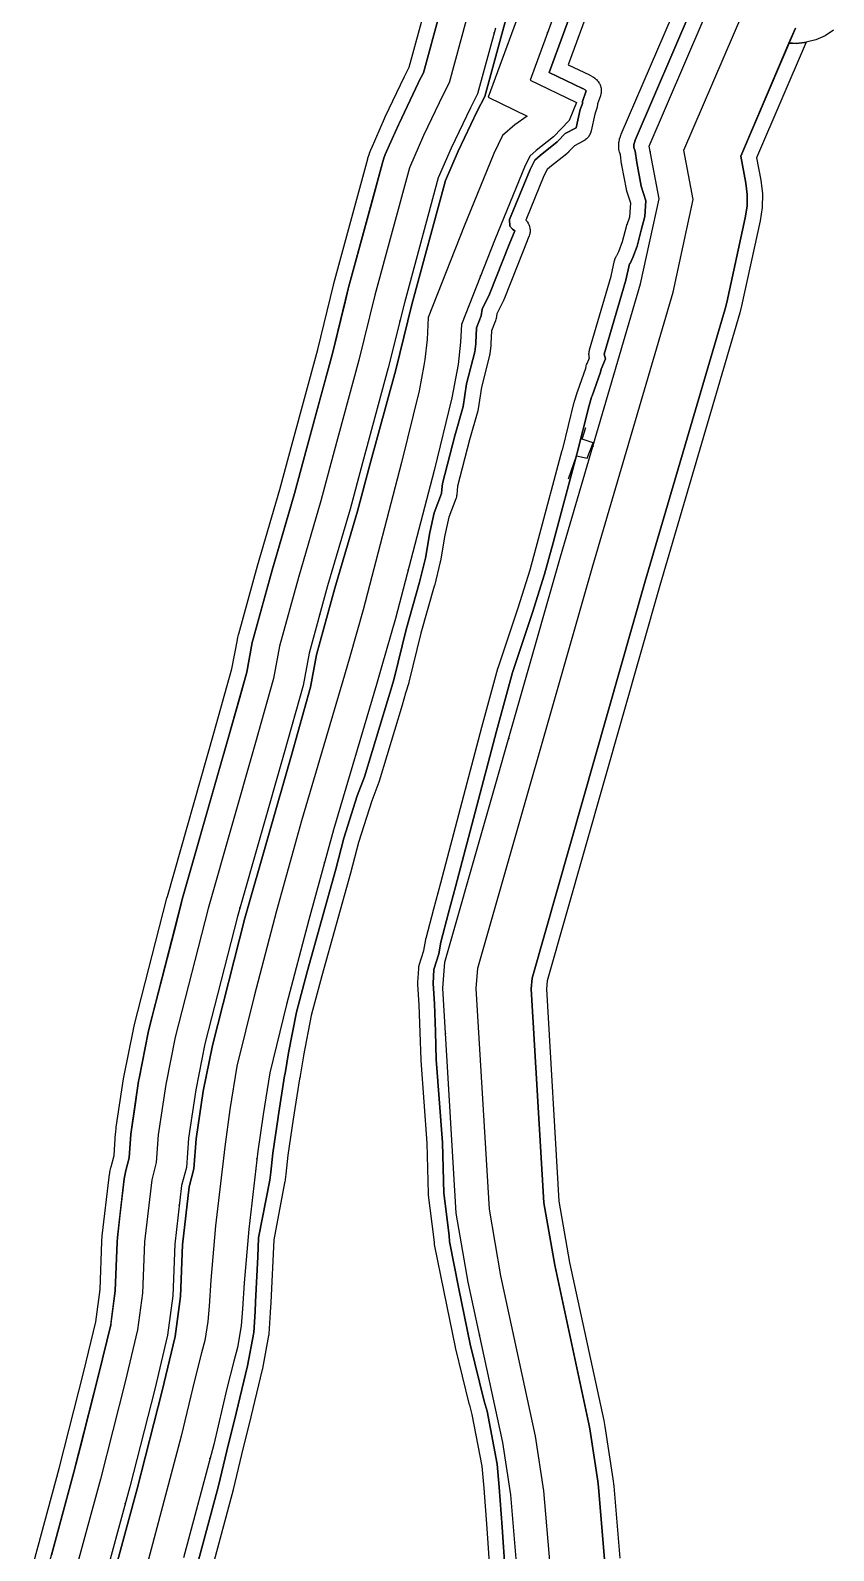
# Model space of a CAD drawing. Header units: inches. Extents: x 87989 to 118156, y 435697 to 451526.
# Drawn here: x 97999.3 to 98263.5, y 449081.8 to 449581.6 of the extents above; entities that cross this region are included whole.
import ezdxf

# ---------------------------------------------------------------- set-up
doc = ezdxf.new("R2010")
doc.units = ezdxf.units.IN
doc.header["$MEASUREMENT"] = 0
for name, color, linetype, true_color in [('As_waterkering_BWK', 7, 'Continuous', 0x7b8981), ('Beschermingszone_BWK', 7, 'Continuous', 0xcf890d), ('Grens_bebouwingsvrije_zone_BWK', 7, 'Continuous', 0x6789ae), ('Kernzone_BWK', 7, 'Continuous', 0xcb89af), ('Kunstwerken_BWK', 7, 'Continuous', 0xc78952), ('Referentiepunten_BWK', 7, 'Continuous', 0x178980)]:
    doc.layers.add(name, color=color, linetype=linetype, true_color=true_color)

msp = doc.modelspace()

# ---------------------------------------------------------------- linework, layer by layer
at = {"layer": 'As_waterkering_BWK'}
for points in [[(98179.8538, 449609.2655), (98163.7142, 449565.2123), (98178.7254, 449558.033)], [(98202.8443, 449543.5177), (98226.6568, 449598.948)], [(98152.3206, 449582.3836), (98146.4199, 449560.7478), (98144.0387, 449556.1176), (98137.77, 449542.893), (98133.4553, 449533.0988), (98122.3428, 449492.0883), (98117.0511, 449470.657), (98108.5844, 449439.4361), (98104.4834, 449424.2225), (98097.075, 449398.9547), (98090.9896, 449376.862), (98089.0052, 449366.2786), (98082.7875, 449344.0536), (98067.4416, 449290.3431), (98056.726, 449248.4065), (98053.6833, 449233.3253), (98051.302, 449217.4502), (98050.6406, 449207.7929), (98049.0531, 449201.8398), (98046.8041, 449182.5251), (98046.1426, 449165.5918), (98044.4228, 449152.6272), (98040.1895, 449134.9001), (98031.9874, 449102.7531), (98022.4624, 449067.6958)], [(98159.3202, 449076.5272), (98157.3359, 449100.2074), (98154.69, 449117.4054), (98143.3129, 449170.0576), (98139.3442, 449192.8118), (98134.9785, 449266.763), (98135.64, 449275.2297), (98173.7401, 449408.5799), (98200.0662, 449498.2739), (98206.1516, 449526.1875), (98202.8443, 449543.5177)]]:
    msp.add_lwpolyline(points, dxfattribs=at)
msp.add_polyline3d([(98178.7254, 449558.033, 0), (98178.9277, 449557.9362, 0), (98176.5465, 449551.9831, 0), (98171.3871, 449546.5591, 0), (98165.6986, 449542.0612, 0), (98163.5819, 449540.2091, 0), (98161.8621, 449536.6372, 0), (98152.2048, 449513.0893, 0), (98141.0923, 449484.9111, 0), (98140.8277, 449479.0902, 0), (98139.9816, 449471.7508, 0), (98139.56, 449469.4574, 0), (98137.9133, 449460.7628, 0), (98132.0824, 449436.8808, 0), (98119.3973, 449388.2366, 0), (98114.9441, 449372.6577, 0), (98113.1629, 449366.5145, 0), (98099.0385, 449318.7418, 0), (98090.8974, 449289.2392, 0), (98083.5718, 449261.3944, 0), (98078.0451, 449238.8798, 0), (98075.8402, 449225.1515, 0), (98074.1311, 449213.1068, 0), (98071.161, 449187.4655, 0), (98069.6456, 449169.9056, 0), (98069.1209, 449161.3461, 0), (98068.5956, 449155.7246, 0), (98067.4203, 449148.5596, 0), (98066.2102, 449144.0633, 0), (98063.9478, 449135.1624, 0), (98059.6066, 449116.7447, 0), (98049.661, 449079.4964, 0)], dxfattribs=at)
at = {"layer": 'Beschermingszone_BWK'}
for points in [[(97999.302, 449073.9885), (98008.7794, 449108.8706), (98016.8885, 449140.6535), (98020.7932, 449157.0038), (98022.2045, 449167.6428), (98022.8224, 449183.462), (98022.8336, 449183.6537), (98022.9466, 449185.1095), (98022.9652, 449185.3009), (98025.2142, 449204.6156), (98025.2333, 449204.7611), (98025.3945, 449205.8629), (98025.4178, 449206.0073), (98025.4596, 449206.2181), (98025.8124, 449207.8144), (98025.8634, 449208.0237), (98026.8549, 449211.7416), (98027.3581, 449219.09), (98027.3759, 449219.2905), (98027.5417, 449220.8108), (98027.5675, 449221.0104), (98029.9538, 449236.9175), (98030.0373, 449237.4303), (98030.0535, 449237.5229), (98030.1515, 449238.0415), (98033.2001, 449253.1529), (98033.2268, 449253.2775), (98033.4429, 449254.2236), (98033.473, 449254.348), (98044.1976, 449296.3186), (98044.3556, 449296.9025), (98059.6972, 449350.5988), (98065.6094, 449371.732), (98067.4006, 449381.2849), (98067.4434, 449381.4892), (98067.8002, 449383.0333), (98067.8514, 449383.2357), (98073.9907, 449405.5177), (98081.3782, 449430.7203), (98085.4163, 449445.7003), (98093.817, 449476.6778), (98099.0495, 449497.8686), (98099.1709, 449498.3377), (98110.2906, 449539.3757), (98110.3501, 449539.5782), (98110.8346, 449541.1074), (98110.9026, 449541.3073), (98110.9617, 449541.4615), (98111.4284, 449542.6229), (98111.4921, 449542.7743), (98115.8209, 449552.5999), (98116.0684, 449553.1414), (98122.3695, 449566.4341), (98122.6776, 449567.0578), (98123.9271, 449569.4882), (98129.1706, 449588.7144)], [(98133.9901, 449587.3829), (98128.613, 449567.6671), (98127.1422, 449564.8071), (98126.8699, 449564.2559), (98120.6012, 449551.0313), (98120.3825, 449550.5528), (98118.8123, 449546.9885), (98116.0678, 449540.7586), (98115.6011, 449539.5972), (98115.1166, 449538.068), (98111.9173, 449526.2612), (98104.0041, 449497.0575), (98103.8968, 449496.6429), (98102.8355, 449492.3446), (98098.6574, 449475.4233), (98095.1661, 449462.5494), (98090.243, 449444.3952), (98086.1921, 449429.3676), (98083.9777, 449421.8136), (98078.7999, 449404.1504), (98075.4117, 449391.8526), (98072.6718, 449381.9076), (98072.315, 449380.3635), (98070.4836, 449370.5961), (98068.1657, 449362.3109), (98064.5089, 449349.2397), (98060.8997, 449336.6075), (98049.1726, 449295.5628), (98049.033, 449295.0468), (98047.1022, 449287.4904), (98039.9656, 449259.5606), (98038.3174, 449253.1102), (98038.1013, 449252.1641), (98035.0586, 449237.0829), (98034.972, 449236.6246), (98034.8935, 449236.1438), (98033.3897, 449226.1185), (98032.5122, 449220.2687), (98032.3464, 449218.7484), (98031.8102, 449210.9188), (98030.6946, 449206.7354), (98030.3418, 449205.1391), (98030.1806, 449204.0373), (98028.7835, 449192.0388), (98027.9316, 449184.7226), (98027.8186, 449183.2668), (98027.1916, 449167.2155), (98025.7697, 449156.4971), (98025.7161, 449156.0926), (98021.7421, 449139.4517), (98015.6634, 449115.627), (98013.6142, 449107.5952), (98006.2137, 449080.3575)], [(98150.5234, 449074.4961), (98149.5352, 449089.1289), (98148.5469, 449102.3086), (98147.9102, 449109.5703), (98144.6914, 449126.5625), (98143.8281, 449129.5859), (98143.8164, 449129.625), (98143.791, 449129.7188), (98143.7793, 449129.7617), (98139.1504, 449148.5469), (98139.1387, 449148.5977), (98139.1152, 449148.6953), (98139.1055, 449148.7461), (98135.4004, 449166.9414), (98132.2891, 449182.4297), (98132.2617, 449182.5938), (98132.2188, 449182.9258), (98132.2012, 449183.0898), (98132.0801, 449184.9805), (98130.3145, 449198.6484), (98130.3008, 449198.7773), (98130.2813, 449199.0508), (98130.2754, 449199.168), (98130.0762, 449207.4375), (98129.8809, 449215.7773), (98127.8398, 449242.9102), (98127.8359, 449242.957), (98127.8301, 449243.0703), (98127.8281, 449243.1289), (98127.5645, 449252.1719), (98127.2383, 449261.25), (98127.2363, 449261.2891), (98126.7793, 449267.9375), (98126.7734, 449268.0938), (98126.7715, 449268.4141), (98126.7754, 449268.5664), (98127.041, 449273.1406), (98127.0527, 449273.2773), (98127.0879, 449273.5664), (98127.0918, 449273.6016), (98127.1191, 449273.7617), (98127.1406, 449273.8633), (98127.2129, 449274.1641), (98127.2285, 449274.2227), (98127.2539, 449274.3125), (98128.7461, 449279.1641), (98129.3535, 449282.6875), (98129.3652, 449282.75), (98129.375, 449282.7969), (98129.4238, 449283.0195), (98129.4512, 449283.1289), (98132.0313, 449292.7891), (98134.3457, 449301.3828), (98147.8398, 449352.5195), (98153.0703, 449371.7813), (98153.0898, 449371.8516), (98153.1328, 449371.9922), (98153.1543, 449372.0625), (98159.7539, 449391.7305), (98163.6758, 449404.2109), (98163.6895, 449404.2539), (98166.498, 449414.4453), (98174.2656, 449443.5938), (98174.3145, 449443.7539), (98174.3281, 449443.793), (98174.4297, 449444.0781), (98178.2324, 449459.332), (98178.293, 449459.582), (98178.3105, 449459.6602), (98178.3281, 449459.7188), (98179.1309, 449462.4531), (98179.1563, 449462.5352), (98179.2148, 449462.7109), (98179.2402, 449462.7852), (98179.3672, 449463.125), (98182.002, 449470.5039), (98182.1055, 449471.082), (98182.1152, 449471.1289), (98182.1523, 449471.2891), (98182.2637, 449471.707), (98182.3105, 449471.8594), (98182.3496, 449471.9687), (98182.3945, 449472.082), (98182.416, 449472.1328), (98183.1973, 449473.9922), (98183.1895, 449474.0352), (98183.1816, 449474.0703), (98183.1211, 449474.3984), (98183.1016, 449474.5234), (98183.0859, 449474.6875), (98183.084, 449474.7305), (98183.0684, 449475.0625), (98183.0703, 449475.3477), (98183.0742, 449475.3945), (98183.1016, 449475.7266), (98183.1152, 449475.8398), (98183.1406, 449476.0039), (98183.1523, 449476.0586), (98183.2246, 449476.3828), (98183.25, 449476.4883), (98183.2656, 449476.543), (98190.3711, 449500.75), (98191.4941, 449505.8984), (98191.5215, 449506.0117), (98191.5313, 449506.0469), (98191.6172, 449506.3516), (98191.6563, 449506.4766), (98191.7129, 449506.6289), (98191.7285, 449506.6641), (98191.8555, 449506.957), (98191.9082, 449507.0742), (98191.9844, 449507.2188), (98192.0059, 449507.2539), (98192.1699, 449507.5273), (98192.2344, 449507.6289), (98192.3301, 449507.7617), (98192.3594, 449507.8008), (98192.8398, 449508.8711), (98194.1328, 449512.1641), (98195.3789, 449517.1406), (98195.3887, 449517.1797), (98195.4121, 449517.2656), (98195.4883, 449517.5156), (98195.5117, 449517.5859), (98195.5703, 449517.7383), (98195.6133, 449517.8398), (98196.5, 449520.3398), (98196.8027, 449524.7852), (98195.541, 449528.7148), (98195.5117, 449528.8125), (98195.4023, 449529.2109), (98195.3613, 449529.3867), (98193.8594, 449537.2539), (98193.8457, 449537.3359), (98193.8203, 449537.5), (98193.8086, 449537.5703), (98193.4199, 449540.7227), (98193.1895, 449541.3398), (98193.1641, 449541.4141), (98193.1172, 449541.5625), (98193, 449542), (98192.9609, 449542.1602), (98192.9395, 449542.2969), (98192.9141, 449542.4727), (98192.9043, 449542.543), (98192.877, 449542.8047), (98192.8672, 449542.9102), (98192.8633, 449542.9883), (98192.8516, 449543.3555), (98192.8496, 449543.4414), (98192.8516, 449543.5391), (98192.8789, 449544.2695), (98192.8828, 449544.3359), (98192.8926, 449544.4531), (98192.9336, 449544.8164), (98192.9395, 449544.8633), (98192.9609, 449545), (98193.0996, 449545.7344), (98193.1367, 449545.8984), (98193.2324, 449546.2578), (98193.2832, 449546.4219), (98193.5234, 449547.1211), (98193.5547, 449547.207), (98193.6211, 449547.3789), (98193.6445, 449547.4336), (98193.6563, 449547.4648), (98212.9297, 449592.3281)], [(98217.0059, 449589.1523), (98198.25, 449545.4922), (98198.0117, 449544.7969), (98197.875, 449544.0781), (98197.8477, 449543.3438), (98197.875, 449543.082), (98198.3105, 449541.9219), (98198.7715, 449538.1914), (98200.2715, 449530.3359), (98201.7949, 449525.5195), (98201.459, 449520.4531), (98200.2285, 449515.9297), (98198.9063, 449510.6367), (98197.4512, 449506.9336), (98196.5898, 449505.0156), (98196.3789, 449504.8359), (98195.2188, 449499.5117), (98188.0645, 449475.1367), (98188.4551, 449473.5938), (98187.0273, 449470.1992), (98186.8496, 449469.2109), (98184.0664, 449461.418), (98183.9277, 449461.0469), (98183.125, 449458.3086), (98179.0977, 449442.3047), (98171.3223, 449413.1367), (98168.4785, 449402.8164), (98164.5098, 449390.1836), (98157.8945, 449370.4727), (98152.6699, 449351.2227), (98139.1758, 449300.0938), (98136.8613, 449291.4961), (98134.2813, 449281.8359), (98133.6191, 449278), (98132.0332, 449272.8398), (98131.7676, 449268.2773), (98132.2305, 449261.5313), (98132.5605, 449252.3359), (98132.8262, 449243.2734), (98134.877, 449216.0234), (98135.0742, 449207.5547), (98135.2734, 449199.2891), (98137.0586, 449185.4609), (98137.1914, 449183.4102), (98140.3008, 449167.9336), (98144.0039, 449149.7422), (98148.6348, 449130.957), (98149.5605, 449127.7188), (98152.8691, 449110.2539), (98153.5293, 449102.7148), (98154.5215, 449089.4844), (98155.5137, 449074.8008)]]:
    msp.add_lwpolyline(points, dxfattribs=at)
msp.add_lwpolyline([(98263.546, 449581.6453), (98260.7556, 449579.8533), (98257.7181, 449578.5223), (98254.5091, 449577.6855), (98253.9504, 449577.5828), (98251.201, 449577.3294, -0.02808022), (98248.8648, 449577.4313), (98250.9535, 449582.3274)], format="xyb", dxfattribs=at)
for points in [[(98054.4922, 449078.2109, 0), (98061.1387, 449103.1016, 0), (98063.9453, 449114.5859, 0), (98067.0117, 449127.0352, 0), (98070.7461, 449142.5547, 0), (98072.7578, 449153.4727, 0), (98073.2363, 449160.4648, 0), (98073.3867, 449163.6172, 0), (98074.0879, 449178.3516, 0), (98074.3867, 449184.6016, 0), (98078.0254, 449203.6602, 0), (98078.3652, 449206.207, 0), (98079.0898, 449212.4688, 0), (98080.7773, 449224.3594, 0), (98080.791, 449224.4492, 0), (98082.9492, 449237.8867, 0), (98083.1543, 449238.7227, 0), (98084.252, 449245.4219, 0), (98086.8379, 449258.8281, 0), (98090.3809, 449272.1445, 0), (98099.7676, 449305.8594, 0), (98102.4492, 449316.0117, 0), (98106.8555, 449329.9961, 0), (98109.25, 449336.2188, 0), (98116.7988, 449361.1758, 0), (98117.9609, 449365.1094, 0), (98118.9473, 449368.5078, 0), (98122.9473, 449384.6836, 0), (98127.3516, 449400.2031, 0), (98129.2676, 449408.0547, 0), (98130.7051, 449416.5781, 0), (98132.1406, 449422.9961, 0), (98134.5879, 449429.3711, 0), (98134.6914, 449430.7031, 0), (98134.8418, 449432.5898, 0), (98138.8887, 449448.2578, 0), (98141.6543, 449457.9336, 0), (98142.8203, 449465.3555, 0), (98145.4922, 449475.8945, 0), (98145.7949, 449478.5195, 0), (98145.8223, 449478.8633, 0), (98146.0488, 449483.8516, 0), (98147.5703, 449487.7109, 0), (98147.959, 449489.9883, 0), (98150.3867, 449494.8477, 0), (98156.8438, 449511.2227, 0), (98158.7031, 449515.7539, 0), (98157.9063, 449516.2852, 0), (98157.0449, 449517.2461, 0), (98156.9512, 449519.3906, 0), (98163.6895, 449535.8242, 0), (98165.207, 449538.9727, 0), (98166.9785, 449540.5234, 0), (98172.627, 449544.9922, 0), (98172.8359, 449545.1797, 0), (98175.2363, 449547.7031, 0), (98178.8828, 449549.6172, 0), (98180.1348, 449555.5703, 0), (98180.7852, 449557.1953, 0), (98180.8828, 449557.5117, 0), (98180.9258, 449557.8438, 0), (98180.9141, 449558.1797, 0), (98180.8945, 449558.2695, 0), (98182.1152, 449561.7656, 0), (98181.8066, 449562.0234, 0), (98181.0859, 449562.4453, 0), (98180.8828, 449562.543, 0), (98169.9727, 449567.7617, 0), (98184.5508, 449607.5508, 0)], [(98189.248, 449605.8398, 0), (98176.2324, 449570.3086, 0), (98183.2559, 449566.9492, 0), (98183.3359, 449566.9102, 0), (98183.5195, 449566.8125, 0), (98183.6055, 449566.7656, 0), (98184.332, 449566.3398, 0), (98184.457, 449566.2617, 0), (98184.5078, 449566.2266, 0), (98184.8496, 449565.9844, 0), (98184.9316, 449565.9258, 0), (98185.0156, 449565.8594, 0), (98185.3262, 449565.5977, 0), (98185.3691, 449565.5625, 0), (98185.4863, 449565.4531, 0), (98185.793, 449565.1484, 0), (98185.9063, 449565.0273, 0), (98186.0098, 449564.8984, 0), (98186.0684, 449564.8164, 0), (98186.3184, 449564.4648, 0), (98186.3535, 449564.4141, 0), (98186.4395, 449564.2734, 0), (98186.5176, 449564.1328, 0), (98186.5352, 449564.0938, 0), (98186.7188, 449563.7031, 0), (98186.7695, 449563.5938, 0), (98186.8262, 449563.4375, 0), (98186.8691, 449563.2969, 0), (98186.9863, 449562.875, 0), (98187.0254, 449562.707, 0), (98187.0527, 449562.5469, 0), (98187.0625, 449562.457, 0), (98187.1035, 449562.0313, 0), (98187.1094, 449561.9531, 0), (98187.1152, 449561.7891, 0), (98187.1074, 449561.6133, 0), (98187.0742, 449561.168, 0), (98187.0605, 449561.0352, 0), (98187.0332, 449560.8711, 0), (98187.0039, 449560.7422, 0), (98186.8984, 449560.3242, 0), (98186.8906, 449560.293, 0), (98186.8379, 449560.1289, 0), (98185.9043, 449557.4531, 0), (98185.9023, 449557.4063, 0), (98185.8984, 449557.3594, 0), (98185.8828, 449557.1992, 0), (98185.8398, 449556.8633, 0), (98185.8125, 449556.7031, 0), (98185.8047, 449556.6602, 0), (98185.7168, 449556.2539, 0), (98185.6875, 449556.1328, 0), (98185.6641, 449556.0508, 0), (98185.5664, 449555.7305, 0), (98185.5371, 449555.6445, 0), (98185.4648, 449555.4336, 0), (98185.4277, 449555.3359, 0), (98184.9375, 449554.1133, 0), (98183.7754, 449548.5859, 0), (98183.7441, 449548.457, 0), (98183.7305, 449548.4102, 0), (98183.6289, 449548.0586, 0), (98183.5938, 449547.9492, 0), (98183.5371, 449547.793, 0), (98183.502, 449547.7148, 0), (98183.3496, 449547.3828, 0), (98183.3164, 449547.3125, 0), (98183.2402, 449547.168, 0), (98183.1738, 449547.0586, 0), (98182.9746, 449546.7539, 0), (98182.9551, 449546.7227, 0), (98182.8594, 449546.5898, 0), (98182.7559, 449546.4609, 0), (98182.5137, 449546.1836, 0), (98182.4023, 449546.0664, 0), (98182.2832, 449545.957, 0), (98182.252, 449545.9297, 0), (98181.9727, 449545.6914, 0), (98181.877, 449545.6133, 0), (98181.7441, 449545.5195, 0), (98181.6758, 449545.4766, 0), (98181.3652, 449545.2812, 0), (98181.2949, 449545.2383, 0), (98181.207, 449545.1914, 0), (98178.291, 449543.6602, 0), (98176.459, 449541.7344, 0), (98176.4063, 449541.6797, 0), (98176.2715, 449541.5469, 0), (98176.207, 449541.4883, 0), (98175.998, 449541.2969, 0), (98175.9609, 449541.2656, 0), (98175.9316, 449541.2383, 0), (98175.7969, 449541.125, 0), (98175.7285, 449541.0664, 0), (98170.1777, 449536.6797, 0), (98169.2676, 449535.8828, 0), (98168.2598, 449533.7891, 0), (98162.293, 449519.2305, 0), (98162.582, 449518.9023, 0), (98162.6914, 449518.7695, 0), (98162.7871, 449518.6367, 0), (98162.834, 449518.5625, 0), (98163.0586, 449518.1992, 0), (98163.0977, 449518.1328, 0), (98163.1758, 449517.9883, 0), (98163.248, 449517.8281, 0), (98163.4121, 449517.4219, 0), (98163.4609, 449517.2891, 0), (98163.5078, 449517.1328, 0), (98163.5371, 449517.0117, 0), (98163.627, 449516.5938, 0), (98163.6348, 449516.5547, 0), (98163.6621, 449516.3945, 0), (98163.6777, 449516.2305, 0), (98163.6816, 449516.168, 0), (98163.6973, 449515.7383, 0), (98163.6953, 449515.4766, 0), (98163.6777, 449515.3125, 0), (98163.6211, 449514.8867, 0), (98163.5957, 449514.7266, 0), (98163.5586, 449514.5703, 0), (98163.5293, 449514.4688, 0), (98163.4004, 449514.0586, 0), (98163.3828, 449514.0039, 0), (98163.3281, 449513.8594, 0), (98161.4824, 449509.3594, 0), (98155.0371, 449493.0156, 0), (98155.0215, 449492.9766, 0), (98154.9961, 449492.9141, 0), (98154.9063, 449492.7148, 0), (98154.8633, 449492.6211, 0), (98152.7637, 449488.418, 0), (98152.498, 449486.8633, 0), (98152.4863, 449486.7969, 0), (98152.4492, 449486.6406, 0), (98152.3359, 449486.2109, 0), (98152.2871, 449486.0508, 0), (98152.2578, 449485.9688, 0), (98152.2344, 449485.9063, 0), (98152.2227, 449485.875, 0), (98151.0059, 449482.793, 0), (98150.8184, 449478.6367, 0), (98150.8145, 449478.5938, 0), (98150.8086, 449478.5039, 0), (98150.8066, 449478.4648, 0), (98150.7793, 449478.1172, 0), (98150.7754, 449478.0742, 0), (98150.7656, 449477.9883, 0), (98150.7617, 449477.9453, 0), (98150.459, 449475.3242, 0), (98150.4551, 449475.2813, 0), (98150.4355, 449475.1563, 0), (98150.375, 449474.8281, 0), (98150.3672, 449474.793, 0), (98150.3398, 449474.668, 0), (98147.7227, 449464.3516, 0), (98146.5938, 449457.1563, 0), (98146.5762, 449457.0586, 0), (98146.5645, 449457.0078, 0), (98146.5, 449456.707, 0), (98146.4727, 449456.5977, 0), (98146.4609, 449456.5586, 0), (98143.7148, 449446.9453, 0), (98139.791, 449431.7617, 0), (98139.6758, 449430.3086, 0), (98139.5723, 449428.9805, 0), (98139.5605, 449428.8594, 0), (98139.5293, 449428.6172, 0), (98139.502, 449428.4492, 0), (98139.4629, 449428.2852, 0), (98139.3398, 449427.8359, 0), (98139.2969, 449427.6914, 0), (98139.2637, 449427.6016, 0), (98136.9414, 449421.5469, 0), (98135.6133, 449415.6172, 0), (98134.1992, 449407.2227, 0), (98134.1836, 449407.1445, 0), (98134.1445, 449406.957, 0), (98134.125, 449406.8711, 0), (98132.2109, 449399.0156, 0), (98132.1992, 449398.9727, 0), (98132.1738, 449398.875, 0), (98132.1621, 449398.8359, 0), (98127.7852, 449383.4219, 0), (98127.7734, 449383.3828, 0), (98123.8008, 449367.3086, 0), (98123.7891, 449367.2617, 0), (98123.7617, 449367.1641, 0), (98123.748, 449367.1172, 0), (98122.7598, 449363.7031, 0), (98121.5898, 449359.7422, 0), (98114.0352, 449334.7734, 0), (98114.0098, 449334.6875, 0), (98113.9473, 449334.5117, 0), (98113.916, 449334.4258, 0), (98111.5781, 449328.3437, 0), (98107.2539, 449314.6211, 0), (98104.5957, 449304.5625, 0), (98104.5898, 449304.5313, 0), (98095.2051, 449270.8281, 0), (98091.7148, 449257.7109, 0), (98089.1777, 449244.5625, 0), (98089.1719, 449244.5273, 0), (98088.0898, 449237.9141, 0), (98088.0723, 449237.8242, 0), (98088.0313, 449237.625, 0), (98088.0098, 449237.5313, 0), (98087.8535, 449236.8906, 0), (98085.7305, 449223.6797, 0), (98085.7246, 449223.6328, 0), (98084.0508, 449211.8281, 0), (98083.3301, 449205.6133, 0), (98083.3242, 449205.5703, 0), (98082.9824, 449203, 0), (98082.9727, 449202.9297, 0), (98082.9492, 449202.793, 0), (98082.9375, 449202.7227, 0), (98079.3633, 449184.0117, 0), (98078.3809, 449163.3789, 0), (98078.2305, 449160.1992, 0), (98078.2266, 449160.1523, 0), (98077.7461, 449153.1289, 0), (98077.7324, 449152.9883, 0), (98077.6953, 449152.6992, 0), (98077.6758, 449152.5664, 0), (98075.6641, 449141.6484, 0), (98075.6563, 449141.6133, 0), (98075.6504, 449141.582, 0), (98075.623, 449141.4492, 0), (98075.6074, 449141.3828, 0), (98071.8691, 449125.8555, 0), (98068.8027, 449113.3945, 0), (98065.9902, 449101.8906, 0), (98065.9766, 449101.8398, 0), (98059.3242, 449076.9258, 0)], [(98188.219, 449078.9489, 0), (98186.2346, 449102.6291, 0), (98185.9986, 449104.6171, 0), (98183.3528, 449121.815, 0), (98183.0358, 449123.5304, 0), (98171.7816, 449175.6138, 0), (98168.1965, 449196.1686, 0), (98164.0453, 449266.4868, 0), (98164.3249, 449270.0652, 0), (98201.5952, 449400.5128, 0), (98227.8923, 449490.1066, 0), (98228.4006, 449492.0967, 0), (98234.4861, 449520.0103, 0), (98235.0529, 449523.7952, 0), (98235.116, 449527.6219, 0), (98234.6743, 449531.4235, 0), (98232.995, 449540.2307, 0), (98248.8648, 449577.4313, 0), (98251.201, 449577.3294, 0), (98253.9504, 449577.5828, 0), (98254.5091, 449577.6855, 0), (98238.1933, 449539.6639, 0), (98239.592, 449532.3262, 0), (98240.1098, 449527.8692, 0), (98240.0358, 449523.3828, 0), (98239.3713, 449518.9452, 0), (98233.2859, 449491.0316, 0), (98232.6899, 449488.6984, 0), (98206.3979, 449399.122, 0), (98169.2706, 449269.1748, 0), (98169.0568, 449266.4392, 0), (98173.171, 449196.7473, 0), (98176.69, 449176.5717, 0), (98187.923, 449124.5864, 0), (98188.2947, 449122.5753, 0), (98190.9405, 449105.3774, 0), (98191.2171, 449103.0466, 0), (98193.2015, 449079.3664, 0)]]:
    msp.add_polyline3d(points, dxfattribs=at)
at = {"layer": 'Grens_bebouwingsvrije_zone_BWK'}
for points in [[(98169.5196, 449613.0343), (98149.9446, 449559.6044), (98162.7004, 449553.4531), (98158.6611, 449550.5199), (98154.6462, 449547.0069), (98151.809, 449541.1141), (98141.9991, 449517.1942), (98130.1868, 449487.2416), (98129.8563, 449479.9709), (98129.0962, 449473.377), (98128.7466, 449471.4754), (98127.159, 449463.0923), (98121.4167, 449439.5733), (98108.7856, 449391.1365), (98104.3734, 449375.701), (98102.6061, 449369.6055), (98088.4614, 449321.7644), (98080.2762, 449292.1017), (98072.9106, 449264.1051), (98067.2554, 449241.0668), (98064.9634, 449226.7965), (98063.2204, 449214.5126), (98060.2155, 449188.5715), (98058.6746, 449170.7152), (98058.1522, 449162.1946), (98057.6788, 449157.1283), (98056.6547, 449150.885), (98055.5682, 449146.8476), (98053.2632, 449137.7793), (98048.9371, 449119.4259), (98039.0308, 449082.3247), (98032.6637, 449058.3092)], [(98170.0276, 449055.8958), (98170.5935, 449063.2522), (98170.3109, 449077.0993), (98168.2657, 449101.5046), (98165.5118, 449119.4051), (98154.1114, 449172.1651), (98150.2881, 449194.0851), (98146.0039, 449266.6582), (98146.5205, 449273.2707), (98184.306, 449405.52), (98210.7307, 449495.5499), (98217.378, 449526.0411), (98214.2819, 449542.2649), (98237.0661, 449595.3102), (98237.3204, 449596.241)], [(98142.6729, 449585.0148), (98137.0479, 449564.3896), (98135.0718, 449560.5471), (98128.6745, 449547.0512), (98124.0003, 449536.441), (98112.6614, 449494.5948), (98107.3699, 449473.1645), (98098.931, 449442.0461), (98094.8565, 449426.931), (98087.4559, 449401.6895), (98081.2378, 449379.1152), (98079.2571, 449368.5515), (98073.1647, 449346.7743), (98057.7877, 449292.955), (98046.974, 449250.6347), (98043.8311, 449235.0569), (98041.3529, 449218.5353), (98040.7298, 449209.438), (98039.204, 449203.7162), (98036.8267, 449183.2997), (98036.1684, 449166.4463), (98034.5771, 449154.4508), (98030.4809, 449137.2977), (98022.3169, 449105.3004), (98012.7406, 449070.054)]]:
    msp.add_lwpolyline(points, dxfattribs=at)
at = {"layer": 'Kernzone_BWK'}
for points in [[(98024.8924, 449067.1064), (98034.4046, 449102.1162), (98042.6161, 449134.3006), (98046.8844, 449152.171), (98048.6366, 449165.3784), (98049.2983, 449182.3314), (98051.5153, 449201.3708), (98053.1187, 449207.3817), (98053.7893, 449217.1788), (98056.146, 449232.8921), (98059.164, 449247.8499), (98069.8555, 449289.69), (98085.1927, 449343.3738), (98091.442, 449365.7107), (98093.4279, 449376.2987), (98099.4798, 449398.2714), (98106.8897, 449423.5459), (98110.9973, 449438.7835), (98119.4713, 449470.0301), (98124.7634, 449491.4614), (98135.8187, 449532.2634), (98140.0439, 449541.8534), (98146.2807, 449555.0106), (98148.763, 449559.8376), (98166.3582, 449624.355)], [(98166.3582, 449624.355), (98148.763, 449559.8376), (98146.2807, 449555.0106), (98140.0439, 449541.8534), (98135.8187, 449532.2634), (98124.7634, 449491.4614), (98119.4713, 449470.0301), (98110.9973, 449438.7835), (98106.8897, 449423.5459), (98099.4798, 449398.2714), (98093.4279, 449376.2987), (98091.442, 449365.7107), (98085.1927, 449343.3738), (98069.8555, 449289.69), (98059.164, 449247.8499), (98056.146, 449232.8921), (98053.7893, 449217.1788), (98053.1187, 449207.3817), (98051.5153, 449201.3708), (98049.2983, 449182.3314), (98048.6366, 449165.3784), (98046.8844, 449152.171), (98042.6161, 449134.3006), (98034.4046, 449102.1162), (98024.8924, 449067.1064)], [(98184.5508, 449607.5508), (98169.9727, 449567.7617), (98180.8828, 449562.543), (98181.0859, 449562.4453), (98181.8047, 449562.0234), (98182.1133, 449561.7656), (98180.8945, 449558.2695), (98180.9141, 449558.1797), (98180.9258, 449557.8438), (98180.8828, 449557.5117), (98180.7852, 449557.1953), (98180.1367, 449555.5703), (98178.8828, 449549.6172), (98175.2344, 449547.7031), (98172.8359, 449545.1797), (98172.6289, 449544.9922), (98166.9766, 449540.5234), (98165.207, 449538.9727), (98163.6914, 449535.8242), (98156.9492, 449519.3906), (98157.043, 449517.2461), (98157.9063, 449516.2852), (98158.7031, 449515.7539), (98156.8438, 449511.2227), (98150.3867, 449494.8477), (98147.9609, 449489.9883), (98147.5703, 449487.7109), (98146.0508, 449483.8516), (98145.8242, 449478.8633), (98145.793, 449478.5195), (98145.4922, 449475.8945), (98142.8203, 449465.3555), (98141.6523, 449457.9336), (98138.8906, 449448.2578), (98134.8398, 449432.5898), (98134.6914, 449430.7031), (98134.5859, 449429.3711), (98132.1406, 449422.9961), (98130.7031, 449416.5781), (98129.2695, 449408.0547), (98127.3516, 449400.2031), (98122.9453, 449384.6836), (98118.9453, 449368.5078), (98117.9609, 449365.1094), (98116.7969, 449361.1758), (98109.25, 449336.2188), (98106.8555, 449329.9961), (98102.4492, 449316.0117), (98099.7695, 449305.8594), (98090.3828, 449272.1445), (98086.8359, 449258.8281), (98084.25, 449245.4219), (98083.1563, 449238.7227), (98082.9492, 449237.8867), (98080.7891, 449224.4492), (98080.7773, 449224.3594), (98079.0898, 449212.4688), (98078.3672, 449206.207), (98078.0273, 449203.6602), (98074.3867, 449184.6016), (98074.0898, 449178.3516), (98073.3867, 449163.6172), (98073.2383, 449160.4648), (98072.7578, 449153.4727), (98070.7461, 449142.5547), (98067.0117, 449127.0352), (98063.9453, 449114.5859), (98061.1406, 449103.1016), (98054.4922, 449078.2109)], [(98004.1271, 449072.6775), (98013.6142, 449107.5952), (98021.7421, 449139.4517), (98025.7161, 449156.0926), (98027.1916, 449167.2155), (98027.8186, 449183.2668), (98027.9316, 449184.7226), (98030.1806, 449204.0373), (98030.3418, 449205.1391), (98030.6946, 449206.7354), (98031.8102, 449210.9188), (98032.3464, 449218.7484), (98032.5122, 449220.2687), (98034.8935, 449236.1438), (98034.972, 449236.6246), (98035.0586, 449237.0829), (98038.1013, 449252.1641), (98038.3174, 449253.1102), (98049.033, 449295.0468), (98049.1726, 449295.5628), (98064.5089, 449349.2397), (98070.4836, 449370.5961), (98072.315, 449380.3635), (98072.6718, 449381.9076), (98078.7999, 449404.1504), (98086.1921, 449429.3676), (98090.243, 449444.3952), (98098.6574, 449475.4233), (98103.8968, 449496.6429), (98104.0041, 449497.0575), (98115.1166, 449538.068), (98115.6011, 449539.5972), (98116.0678, 449540.7586), (98120.3825, 449550.5528), (98120.6012, 449551.0313), (98126.8699, 449564.2559), (98127.1422, 449564.8071), (98128.613, 449567.6671), (98133.9901, 449587.3829)], [(98155.5156, 449074.8008), (98154.5234, 449089.4844), (98153.5313, 449102.7148), (98152.8672, 449110.2539), (98149.5625, 449127.7188), (98148.6367, 449130.957), (98144.0039, 449149.7422), (98140.3008, 449167.9336), (98137.1914, 449183.4102), (98137.0586, 449185.4609), (98135.2734, 449199.2891), (98135.0742, 449207.5547), (98134.875, 449216.0234), (98132.8242, 449243.2734), (98132.5625, 449252.3359), (98132.2305, 449261.5313), (98131.7695, 449268.2773), (98132.0313, 449272.8398), (98133.6211, 449278), (98134.2813, 449281.8359), (98136.8594, 449291.4961), (98139.1758, 449300.0938), (98152.668, 449351.2227), (98157.8945, 449370.4727), (98164.5117, 449390.1836), (98168.4805, 449402.8164), (98171.3242, 449413.1367), (98179.0977, 449442.3047), (98183.125, 449458.3086), (98183.9297, 449461.0469), (98184.0664, 449461.418), (98186.8516, 449469.2109), (98187.0273, 449470.1992), (98188.4531, 449473.5938), (98188.0625, 449475.1367), (98195.2188, 449499.5117), (98196.3789, 449504.8359), (98196.5898, 449505.0156), (98197.4492, 449506.9336), (98198.9063, 449510.6367), (98200.2305, 449515.9297), (98201.4609, 449520.4531), (98201.7969, 449525.5195), (98200.2734, 449530.3359), (98198.7695, 449538.1914), (98198.3125, 449541.9219), (98197.875, 449543.082), (98197.8477, 449543.3438), (98197.875, 449544.0781), (98198.0117, 449544.7969), (98198.25, 449545.4922), (98217.0078, 449589.1523)], [(98250.9533, 449582.3278), (98232.9961, 449540.2305), (98234.6758, 449531.4219), (98235.1172, 449527.6211), (98235.0547, 449523.7969), (98234.4844, 449520.0117), (98228.4023, 449492.0977), (98227.8906, 449490.1055), (98201.5938, 449400.5117), (98164.3242, 449270.0664), (98164.0469, 449266.4883), (98168.1953, 449196.168), (98171.7813, 449175.6133), (98183.0352, 449123.5313), (98183.3516, 449121.8164), (98186, 449104.6172), (98186.2344, 449102.6289), (98188.2188, 449078.9492)]]:
    msp.add_lwpolyline(points, dxfattribs=at)
at = {"layer": 'Kunstwerken_BWK'}
msp.add_lwpolyline([(98176.367, 449434.146), (98178.917, 449441.741), (98182.486, 449440.976), (98184.44, 449445.99), (98180.786, 449447.179), (98182.061, 449451.003)], dxfattribs=at)
at = {"layer": 'Referentiepunten_BWK'}
for p in [(98151.875, 449580.7499), (98169.4486, 449580.8643), (98203.1934, 449541.6884), (98147.4029, 449500.913), (98120.8485, 449486.0363), (98184.3935, 449444.8763), (98123.5486, 449404.1559), (98094.4932, 449389.5816), (98156.66, 449348.7996), (98096.0773, 449308.0106), (98068.2381, 449293.1308), (98135.8621, 449251.7954), (98073.8455, 449210.6412), (98048.2969, 449195.3458), (98147.0757, 449152.6435), (98058.3685, 449112.1079), (98030.5018, 449097.2854)]:
    msp.add_point(p, dxfattribs=at)

doc.saveas('drawing.dxf')
